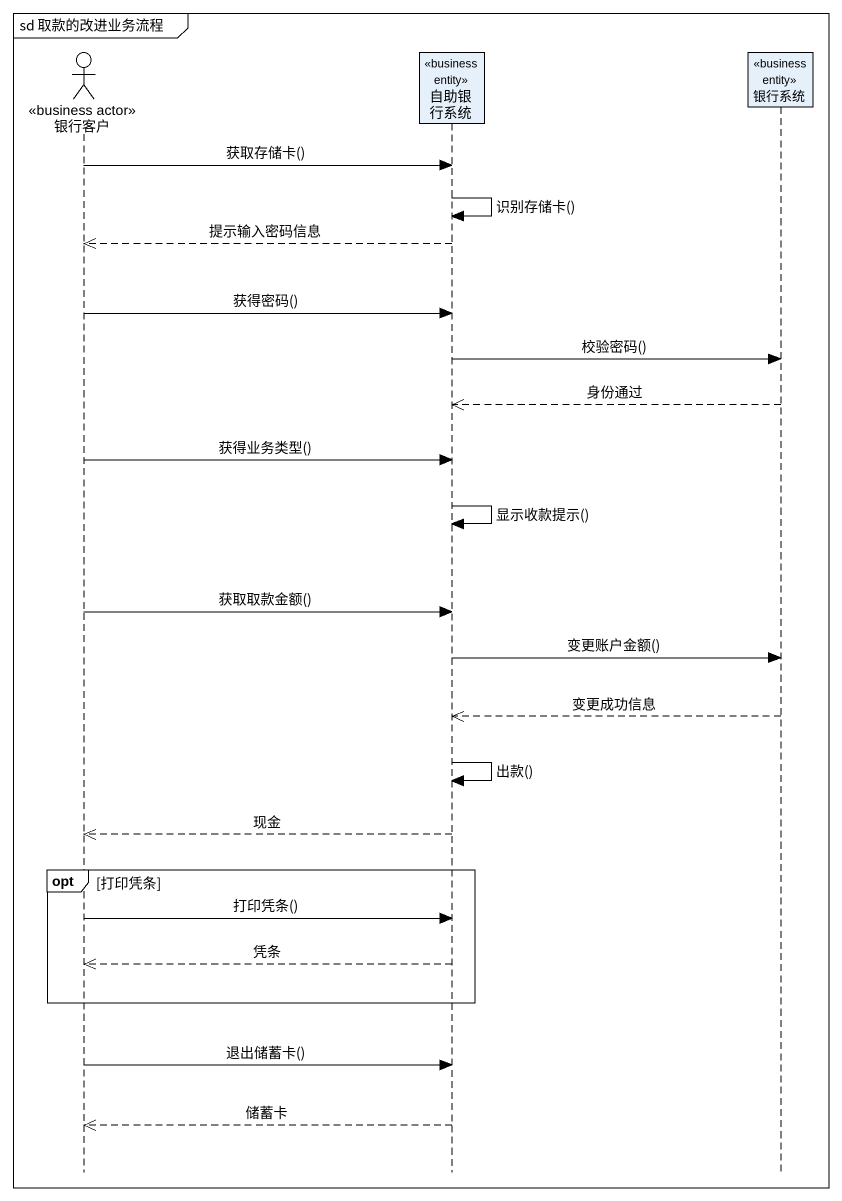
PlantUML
@startuml
mainframe sd 取款的改进业务流程
hide footbox
actor 银行客户 <<business actor>>
participant 自助银行系统 <<business entity>>
participant 银行系统 <<business entity>>

银行客户 -> 自助银行系统 : 获取存储卡()
自助银行系统 -> 自助银行系统 : 识别存储卡()
自助银行系统 -->> 银行客户 : 提示输入密码信息
银行客户 -> 自助银行系统 : 获得密码()
自助银行系统 -> 银行系统 : 校验密码()
银行系统 -->> 自助银行系统 : 身份通过
银行客户 -> 自助银行系统 : 获得业务类型()
自助银行系统 -> 自助银行系统 : 显示收款提示()
银行客户 -> 自助银行系统 : 获取取款金额()
自助银行系统 -> 银行系统 : 变更账户金额()
银行系统 -->> 自助银行系统 : 变更成功信息
自助银行系统 -> 自助银行系统 : 出款()
自助银行系统 -->> 银行客户 : 现金
opt 打印凭条
  银行客户 -> 自助银行系统 : 打印凭条()
  自助银行系统 -->> 银行客户 : 凭条
end
银行客户 -> 自助银行系统 : 退出储蓄卡()
自助银行系统 -->> 银行客户 : 储蓄卡
@enduml
